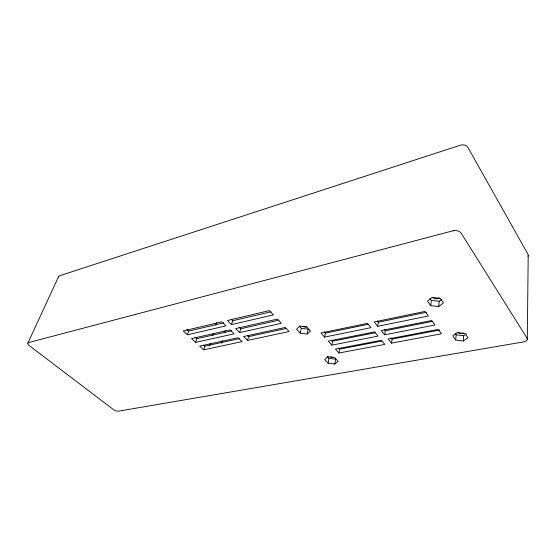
<?xml version="1.0" encoding="UTF-8"?>
<svg xmlns="http://www.w3.org/2000/svg" width="556" height="556" viewBox="0 0 556 556"><rect width="100%" height="100%" fill="white"/><g stroke="black" fill="none" stroke-linecap="round" stroke-linejoin="round"><path stroke-width="0.83" d="M527.297 339.264L528.2 255.419M463.343 340.988L468.055 337.784L465.073 333.572L457.345 332.606L452.695 335.859L455.718 340.022L463.343 340.988L463.704 335.761L466.38 333.927M455.718 340.022L456.108 334.816L455.107 333.419M438.705 306.599L443.445 302.985L440.178 298.363L432.13 297.418L427.46 301.088L430.768 305.654L438.705 306.599L439.205 301.31L441.902 299.225M430.768 305.654L431.303 300.372L429.892 298.412M391.514 343.142L388.13 338.993L438.295 329.388L441.52 333.753L391.514 343.142L392.049 339.097L391.09 337.916M384.703 334.802L381.242 330.563L431.734 320.506L435.035 324.975L384.703 334.802L385.273 330.75L384.293 329.534M377.746 326.282L374.202 321.938L425.013 311.409L428.398 315.989L377.746 326.282L378.344 322.209L377.336 320.965M338.951 353.004L335.421 349.092L381.43 340.279L384.835 344.393L338.951 353.004L339.646 349.099L338.646 347.98M334.775 364.041L338.159 361.303L334.802 357.619L328.026 356.709L324.697 359.482L328.082 363.131L334.775 364.041L335.643 359.218L328.978 358.321L327.296 356.493M331.856 345.13L328.248 341.127L374.508 331.911L377.99 336.116L331.856 345.13L332.585 341.203L331.564 340.057M328.082 363.131L328.978 358.321M324.607 337.075L320.916 332.981L367.426 323.349L370.984 327.651L324.607 337.075L325.371 333.141L324.322 331.967M307.176 334.052L310.519 330.994L306.863 326.991L299.851 326.094L296.577 329.201L300.254 333.155L307.176 334.052L308.212 329.166L301.31 328.276L299.225 326.011M300.254 333.155L301.31 328.276M247.587 340.425L243.646 336.526L285.249 327.442L289.106 331.536L247.587 340.425L248.581 336.644L247.462 335.525M239.664 332.578L235.64 328.596L277.409 319.116L281.35 323.3L239.664 332.578L240.699 328.784L238.983 327.074M231.574 324.565L227.467 320.492L269.389 310.595L273.42 314.884L231.574 324.565L232.651 320.756L231.484 319.589M221.615 343.184L222.33 340.689M224.707 332.377L225.18 330.716M209.668 345.762L210.404 343.295M212.6 335.873L213.337 333.398M215.777 325.156L216.513 322.682M203.725 349.821L242.027 341.62L238.079 337.742L199.715 346.117L203.725 349.821L204.83 346.152L239.712 338.569M195.67 342.378L234.083 333.822L230.052 329.868L191.577 338.597L195.67 342.378L196.81 338.694L231.803 330.792M187.441 334.781L225.979 325.865L221.858 321.82L183.271 330.924L187.441 334.781L188.623 331.091L223.72 322.855M27.876 343.17L58.595 276.52M232.651 320.756L271.05 311.749M240.699 328.784L278.952 320.145M248.581 336.644L286.611 328.381M325.371 333.141L368.246 324.294M378.344 322.209L426.299 312.312M332.585 341.203L375.175 332.752M385.273 330.75L432.888 321.298M339.646 349.099L382.007 341.016M392.049 339.097L439.358 330.069M431.303 300.372L439.205 301.31M456.108 334.816L463.704 335.761M186.844 329.43L188.623 331.091M195.066 337.075L196.81 338.694M203.691 345.088L204.83 346.152M527.95 256.253A5.171 3.239 -1 0 0 527.915 254.168L467.874 147.368A5.706 4.226 -1.6 0 0 460.375 145.185L59.527 275.783A3.989 2.092 23.3 0 0 58.651 277.687M332.307 357.16A2.926 1.585 10.9 0 1 330.869 356.757M439.17 297.655A3.454 2.085 4.9 0 1 436.05 298.822A3.454 2.085 4.9 0 1 432.811 297.411M463.377 332.87A3.329 1.883 4.4 0 1 457.678 332.161M306.759 326.713A3.037 1.731 12.2 0 1 302.54 326.17M452.966 230.803L28.801 342.517A4.246 1.918 21.9 0 0 29.141 345.491L113.598 409.696A3.795 1.633 18.2 0 0 118.727 411.12L523.564 341.919A5.588 3.079 1.9 0 0 526.984 338.069L461.167 233.166A6.227 4.114 2.2 0 0 452.966 230.803"/></g></svg>
